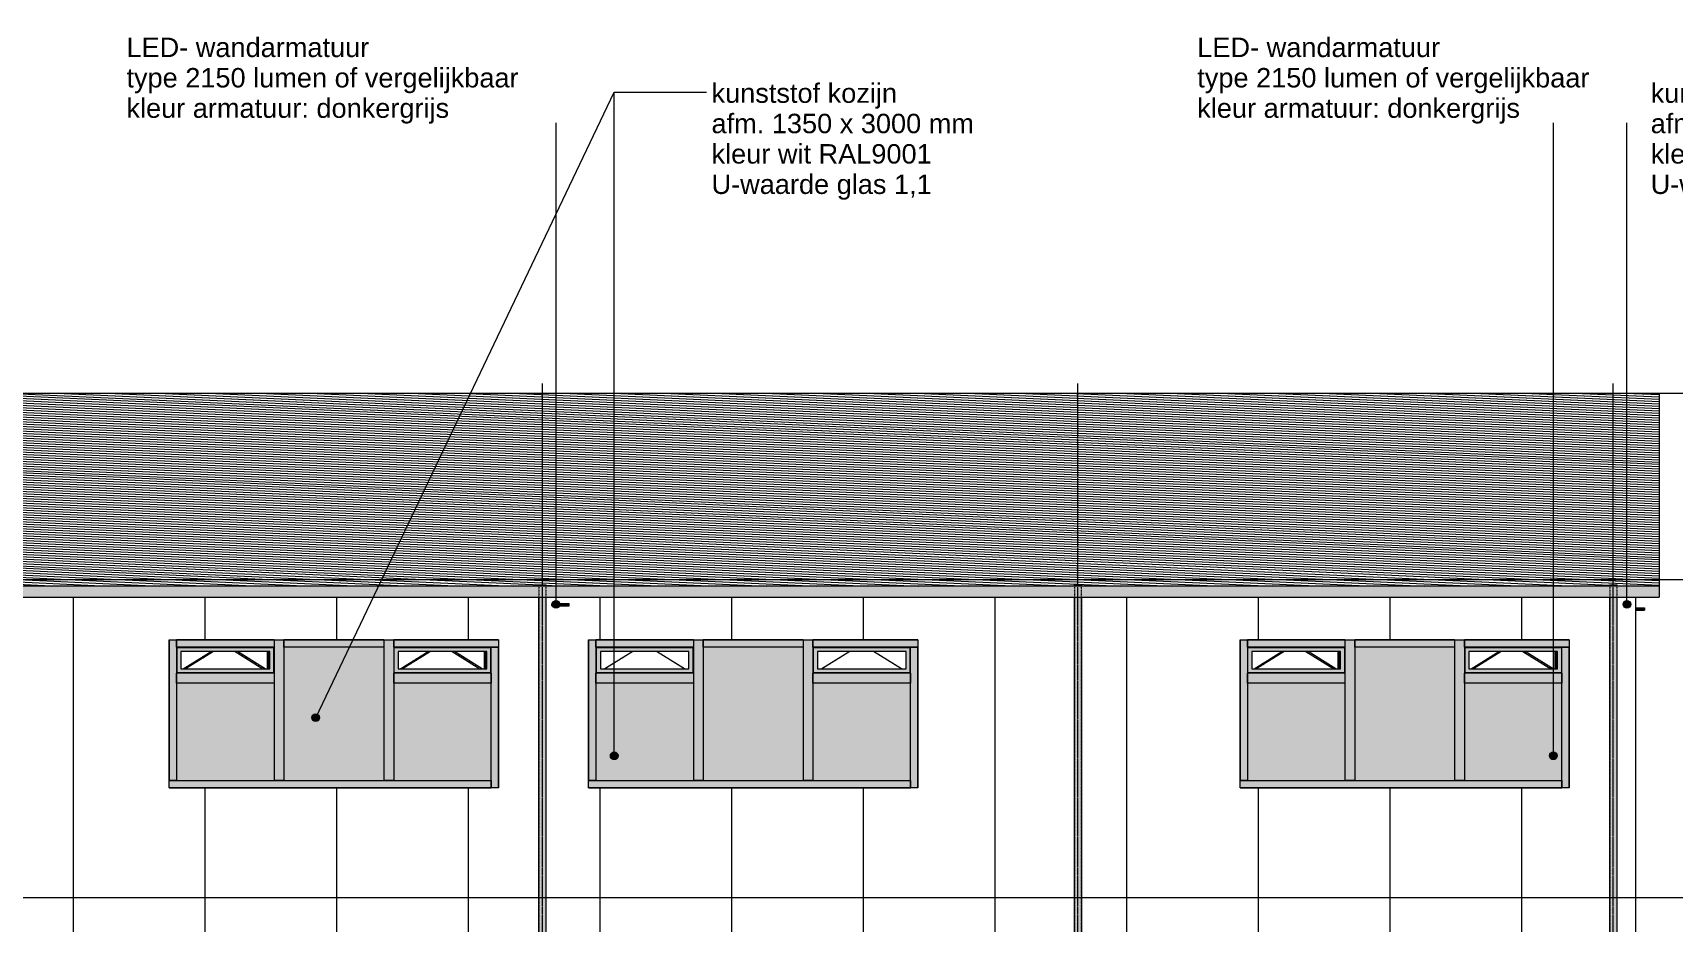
# Model space of a CAD drawing. Header units: millimetres. Extents: x 48682 to 485846, y -7071 to 11912.
# Drawn here: x 409058 to 424009, y 3775 to 11884 of the extents above; entities that cross this region are included whole.
import ezdxf

# ---------------------------------------------------------------- set-up
doc = ezdxf.new("R2010")
doc.units = ezdxf.units.MM
for name, pattern in [('Grid Line', [22.225, 12.7, -3.175, 3.175, -3.175]), ('Hidden', [4, 2, -2]), ('levels', [12, 10, -1, 0, -1])]:
    doc.linetypes.add(name, pattern=pattern)
for name, color, linetype, lineweight in [('A-DETL', 90, 'Continuous', 13), ('A-DOOR', 31, 'Continuous', 18), ('A-DOOR-GLAZ', 31, 'Continuous', 13), ('A-FLOR', 192, 'Continuous', 18), ('A-FLOR-LEVL', 51, 'Continuous', 9), ('A-FLOR-PATT', 8, 'Continuous', 18), ('A-GLAZ', 151, 'Continuous', 18), ('A-GLAZ-CWMG', 51, 'Continuous', 13), ('A-WALL-PATT', 111, 'Continuous', 13), ('E-LITE-EQPM', 33, 'Continuous', 13), ('G-ANNO-TEXT', 231, 'Continuous', 9), ('S-COLS', 52, 'Continuous', 18), ('S-COLS-HDLN', 52, 'Hidden', 9), ('S-GRID', 1, 'Continuous', 9)]:
    doc.layers.add(name, color=color, linetype=linetype, lineweight=lineweight)
doc.styles.add('Arial', font='arial.ttf', dxfattribs={"height": 177.035928})

# ---------------------------------------------------------------- blocks, each defined once
blk = doc.blocks.new('300_28_ISR_kolom_buis - ø70x3_6 2-8363247-rechtergebouw noordwestgevel_')
at = {"layer": 'S-COLS-HDLN', "linetype": 'Continuous', "lineweight": 18}
h = blk.add_hatch(color=256, dxfattribs=at)
h.paths.add_polyline_path([(-75998, 1000), (-75964, 1000), (-75964, 6740), (-75999, 6740), (-75999, 1000)], flags=0)
h.paths.add_polyline_path([(-75964, 6840), (-75964, 6850), (-75999, 6849), (-75998, 6847), (-75995, 6845), (-75982, 6841), (-75973, 6840)], flags=0)
h = blk.add_hatch(color=256, dxfattribs=at)
h.paths.add_polyline_path([(-75964, 1000), (-75929, 1000), (-75929, 6740), (-75964, 6740), (-75964, 1033)], flags=0)
h.paths.add_polyline_path([(-75964, 6840), (-75947, 6841), (-75934, 6845), (-75930, 6847), (-75929, 6850), (-75964, 6850)], flags=0)
at = {"layer": 'A-DETL', "lineweight": 18}
for p, q in [((-75999, 6850), (-75999, 6841)), ((-75999, 6850), (-75964, 6850)), ((-75999, 6740), (-75999, 1000)), ((-75964, 6850), (-75929, 6850)), ((-75929, 6841), (-75929, 6850)), ((-75929, 1000), (-75929, 6740))]:
    blk.add_line(p, q, dxfattribs=at)
at = {"layer": 'S-COLS', "linetype": 'Hidden', "lineweight": 9}
for p, q in [((-75996, 6850), (-75996, 1000)), ((-75933, 6850), (-75933, 1000))]:
    blk.add_line(p, q, dxfattribs=at)
blk = doc.blocks.new('32_DO_glas - 01-8509510-rechtergebouw noordwestgevel_')
at = {"layer": 'A-DOOR-GLAZ'}
blk.add_hatch(color=256, dxfattribs=at).paths.add_polyline_path([(-78373, 5067), (-77490, 5067), (-77490, 5955), (-78378, 5955), (-78378, 5067)], flags=0)
blk = doc.blocks.new('Rectangular Mullion - 32_rechts_67x100_vlak-8509465-rechtergebouw noordwestgevel_')
at = {"layer": 'A-GLAZ-CWMG'}
blk.add_hatch(color=256, dxfattribs=at).paths.add_polyline_path([(-63837, 6283), (-63770, 6283), (-63770, 6350), (-64659, 6350), (-64659, 6283), (-63912, 6283)], flags=0)
for p, q in [((-64659, 6283), (-64659, 6350)), ((-63770, 6350), (-64659, 6350)), ((-63770, 6283), (-64659, 6283)), ((-63770, 6350), (-63770, 6283))]:
    blk.add_line(p, q, dxfattribs=at)
blk = doc.blocks.new('Rectangular Mullion - 32_links_67x100_vlak-8481125-rechtergebouw noordwestgevel_')
at = {"layer": 'A-GLAZ-CWMG'}
blk.add_hatch(color=256, dxfattribs=at).paths.add_polyline_path([(-78423, 5000), (-77490, 5000), (-77490, 5067), (-78423, 5067)], flags=0)
for p, q in [((-78423, 5067), (-77490, 5067)), ((-78423, 5000), (-77490, 5000)), ((-77490, 5067), (-77490, 5000))]:
    blk.add_line(p, q, dxfattribs=at)
blk = doc.blocks.new('Rectangular Mullion - 32_rechts_67x100_vlak-8509514-rechtergebouw noordwestgevel_')
at = {"layer": 'A-GLAZ-CWMG'}
blk.add_hatch(color=256, dxfattribs=at).paths.add_polyline_path([(-80423, 5067), (-80356, 5067), (-80356, 6000), (-80423, 6000), (-80423, 5490)], flags=0)
for p, q in [((-80423, 6000), (-80423, 5067)), ((-80356, 6000), (-80356, 5067)), ((-80356, 5067), (-80423, 5067))]:
    blk.add_line(p, q, dxfattribs=at)
blk = doc.blocks.new('Rectangular Mullion - 32_links_67x100_vlak-8481179-rechtergebouw noordwestgevel_')
at = {"layer": 'A-GLAZ-CWMG'}
blk.add_hatch(color=256, dxfattribs=at).paths.add_polyline_path([(-77490, 6000), (-77423, 6000), (-77423, 6283), (-77490, 6283), (-77490, 6045)], flags=0)
for p, q in [((-77490, 6283), (-77423, 6283)), ((-77490, 6000), (-77490, 6283)), ((-77423, 6000), (-77423, 6283))]:
    blk.add_line(p, q, dxfattribs=at)
blk = doc.blocks.new('32_DO_glas - 01-8466179-rechtergebouw noordwestgevel_')
at = {"layer": 'A-DOOR-GLAZ'}
blk.add_hatch(color=256, dxfattribs=at).paths.add_polyline_path([(-79378, 5067), (-78468, 5067), (-78468, 6283), (-79378, 6283), (-79378, 5490)], flags=0)
blk = doc.blocks.new('Rectangular Mullion - 32_rechts_67x100_vlak-8481126-rechtergebouw noordwestgevel_')
at = {"layer": 'A-GLAZ-CWMG'}
blk.add_hatch(color=256, dxfattribs=at).paths.add_polyline_path([(-77469, 6283), (-77423, 6283), (-77423, 6350), (-78378, 6350), (-78378, 6283), (-77544, 6283)], flags=0)
for p, q in [((-78378, 6283), (-78378, 6350)), ((-77423, 6350), (-78378, 6350)), ((-77423, 6283), (-78378, 6283)), ((-77423, 6350), (-77423, 6283))]:
    blk.add_line(p, q, dxfattribs=at)
blk = doc.blocks.new('Rectangular Mullion - 32_links_67x100_vlak-8480892-rechtergebouw noordwestgevel_')
at = {"layer": 'A-GLAZ-CWMG'}
blk.add_hatch(color=256, dxfattribs=at).paths.add_polyline_path([(-79423, 5000), (-78423, 5000), (-78423, 5067), (-79423, 5067)], flags=0)
for p, q in [((-79423, 5067), (-78423, 5067)), ((-79423, 5000), (-78423, 5000))]:
    blk.add_line(p, q, dxfattribs=at)
blk = doc.blocks.new('Rectangular Mullion - 32_tussen_90x100-8249768-rechtergebouw noordwestgevel_')
at = {"layer": 'A-GLAZ-CWMG'}
blk.add_hatch(color=256, dxfattribs=at).paths.add_polyline_path([(-78378, 5067), (-78378, 6000), (-78468, 6000), (-78468, 5067)], flags=0)
for p, q in [((-78468, 6000), (-78468, 5067)), ((-78378, 6000), (-78378, 5067)), ((-78378, 5067), (-78468, 5067))]:
    blk.add_line(p, q, dxfattribs=at)
blk = doc.blocks.new('32_DO_glas - 01-8509523-rechtergebouw noordwestgevel_')
at = {"layer": 'A-DOOR-GLAZ'}
blk.add_hatch(color=256, dxfattribs=at).paths.add_polyline_path([(-63912, 5067), (-63770, 5067), (-63770, 5955), (-64659, 5955), (-64659, 5067)], flags=0)
blk = doc.blocks.new('Rectangular Mullion - 32_rechts_67x100_vlak-8481127-rechtergebouw noordwestgevel_')
at = {"layer": 'A-GLAZ-CWMG'}
blk.add_hatch(color=256, dxfattribs=at).paths.add_polyline_path([(-79378, 6283), (-78468, 6283), (-78468, 6350), (-79378, 6350)], flags=0)
for p, q in [((-79378, 6283), (-79378, 6350)), ((-78468, 6350), (-79378, 6350)), ((-78468, 6283), (-79378, 6283)), ((-78468, 6350), (-78468, 6283))]:
    blk.add_line(p, q, dxfattribs=at)
blk = doc.blocks.new('Rectangular Mullion - 32_links_67x100_vlak-8509466-rechtergebouw noordwestgevel_')
at = {"layer": 'A-GLAZ-CWMG'}
blk.add_hatch(color=256, dxfattribs=at).paths.add_polyline_path([(-63912, 5000), (-63725, 5000), (-63725, 5067), (-64726, 5067), (-64726, 5000), (-64659, 5000)], flags=0)
for p, q in [((-64726, 5000), (-64726, 5067)), ((-64726, 5067), (-63725, 5067)), ((-64726, 5000), (-63725, 5000))]:
    blk.add_line(p, q, dxfattribs=at)
blk = doc.blocks.new('31_WI_RT62_BI_raam - BI_val-8481284-rechtergebouw noordwestgevel_')
at = {"layer": 'A-GLAZ'}
h = blk.add_hatch(color=256, dxfattribs=at)
h.paths.add_polyline_path([(-78071, 6045), (-77490, 6045), (-77490, 6283), (-78378, 6283), (-78378, 6045), (-78222, 6045)], flags=0)
h.paths.add_polyline_path([(-78071, 6050), (-78373, 6050), (-78373, 6278), (-77495, 6278), (-77495, 6050), (-77770, 6050)], flags=0)
h = blk.add_hatch(color=256, dxfattribs=at)
h.paths.add_polyline_path([(-78071, 6050), (-77495, 6050), (-77495, 6278), (-78373, 6278), (-78373, 6050), (-78222, 6050)], flags=0)
h.paths.add_polyline_path([(-78338, 6085), (-78338, 6243), (-77530, 6243), (-77530, 6085), (-78222, 6085)], flags=0)
for p, q in [((-78373, 6050), (-78373, 6278)), ((-77495, 6278), (-78373, 6278)), ((-78338, 6243), (-78338, 6085)), ((-77530, 6243), (-78338, 6243)), ((-77530, 6085), (-77530, 6243)), ((-77495, 6278), (-77495, 6050)), ((-77495, 6050), (-78373, 6050)), ((-78338, 6085), (-77530, 6085))]:
    blk.add_line(p, q, dxfattribs=at)
at = {"layer": 'A-GLAZ', "lineweight": 13}
for p, q in [((-78043, 6243), (-78297, 6085)), ((-77571, 6085), (-77825, 6243))]:
    blk.add_line(p, q, dxfattribs=at)
at = {"layer": 'A-GLAZ', "linetype": 'Hidden', "lineweight": 13}
for p, q in [((-78043, 6243), (-78297, 6085)), ((-77571, 6085), (-77825, 6243))]:
    blk.add_line(p, q, dxfattribs=at)
blk = doc.blocks.new('31_WI_RT62_BI_raam - BI_val-8509481-rechtergebouw noordwestgevel_')
at = {"layer": 'A-GLAZ'}
h = blk.add_hatch(color=256, dxfattribs=at)
h.paths.add_polyline_path([(-64289, 6045), (-63770, 6045), (-63770, 6283), (-64659, 6283), (-64659, 6045), (-64364, 6045)], flags=0)
h.paths.add_polyline_path([(-64063, 6050), (-64654, 6050), (-64654, 6278), (-63775, 6278), (-63775, 6050), (-63988, 6050)], flags=0)
h = blk.add_hatch(color=256, dxfattribs=at)
h.paths.add_polyline_path([(-64364, 6050), (-63775, 6050), (-63775, 6278), (-64654, 6278), (-64654, 6050), (-64440, 6050)], flags=0)
h.paths.add_polyline_path([(-64364, 6085), (-64619, 6085), (-64619, 6243), (-63810, 6243), (-63810, 6085), (-64214, 6085)], flags=0)
for p, q in [((-64654, 6050), (-64654, 6278)), ((-63775, 6278), (-64654, 6278)), ((-64619, 6243), (-64619, 6085)), ((-63810, 6243), (-64619, 6243)), ((-63810, 6085), (-63810, 6243)), ((-63775, 6278), (-63775, 6050)), ((-63775, 6050), (-64654, 6050)), ((-64619, 6085), (-63810, 6085))]:
    blk.add_line(p, q, dxfattribs=at)
at = {"layer": 'A-GLAZ', "lineweight": 13}
for p, q in [((-64324, 6243), (-64578, 6085)), ((-63852, 6085), (-64105, 6243))]:
    blk.add_line(p, q, dxfattribs=at)
at = {"layer": 'A-GLAZ', "linetype": 'Hidden', "lineweight": 13}
for p, q in [((-64324, 6243), (-64578, 6085)), ((-63852, 6085), (-64105, 6243))]:
    blk.add_line(p, q, dxfattribs=at)
blk = doc.blocks.new('Rectangular Mullion - 32_rechts_67x100_vlak-8481204-rechtergebouw noordwestgevel_')
at = {"layer": 'A-GLAZ-CWMG'}
blk.add_hatch(color=256, dxfattribs=at).paths.add_polyline_path([(-80356, 6000), (-80356, 6350), (-80423, 6350), (-80423, 6000), (-80406, 6000)], flags=0)
for p, q in [((-80423, 6350), (-80356, 6350)), ((-80423, 6350), (-80423, 6000)), ((-80356, 6350), (-80356, 6000))]:
    blk.add_line(p, q, dxfattribs=at)
blk = doc.blocks.new('Rectangular Mullion - 32_links_67x100_vlak-8509530-rechtergebouw noordwestgevel_')
at = {"layer": 'A-GLAZ-CWMG'}
blk.add_hatch(color=256, dxfattribs=at).paths.add_polyline_path([(-77490, 5000), (-77423, 5000), (-77423, 6000), (-77490, 6000), (-77490, 5077)], flags=0)
for p, q in [((-77490, 5000), (-77490, 6000)), ((-77423, 5000), (-77423, 6000)), ((-77423, 5000), (-77490, 5000))]:
    blk.add_line(p, q, dxfattribs=at)
blk = doc.blocks.new('Rectangular Mullion - 32_tussen_90x100-8481085-rechtergebouw noordwestgevel_')
at = {"layer": 'A-GLAZ-CWMG'}
blk.add_hatch(color=256, dxfattribs=at).paths.add_polyline_path([(-77544, 5955), (-77490, 5955), (-77490, 6045), (-78378, 6045), (-78378, 5955), (-77620, 5955)], flags=0)
for p, q in [((-78378, 5955), (-78378, 6045)), ((-77490, 6045), (-78378, 6045)), ((-77490, 6045), (-77490, 5955)), ((-77490, 5955), (-78378, 5955))]:
    blk.add_line(p, q, dxfattribs=at)
blk = doc.blocks.new('Rectangular Mullion - 32_tussen_90x100-8509467-rechtergebouw noordwestgevel_')
at = {"layer": 'A-GLAZ-CWMG'}
blk.add_hatch(color=256, dxfattribs=at).paths.add_polyline_path([(-63837, 5955), (-63770, 5955), (-63770, 6045), (-64659, 6045), (-64659, 5955), (-63912, 5955)], flags=0)
for p, q in [((-64659, 5955), (-64659, 6045)), ((-63770, 6045), (-64659, 6045)), ((-63770, 6045), (-63770, 5955)), ((-63770, 5955), (-64659, 5955))]:
    blk.add_line(p, q, dxfattribs=at)
blk = doc.blocks.new('Rectangular Mullion - 32_tussen_90x100-8481164-rechtergebouw noordwestgevel_')
at = {"layer": 'A-GLAZ-CWMG'}
blk.add_hatch(color=256, dxfattribs=at).paths.add_polyline_path([(-78468, 6000), (-78378, 6000), (-78378, 6350), (-78468, 6350), (-78468, 6045)], flags=0)
for p, q in [((-78468, 6350), (-78378, 6350)), ((-78468, 6350), (-78468, 6000)), ((-78378, 6350), (-78378, 6000))]:
    blk.add_line(p, q, dxfattribs=at)
blk = doc.blocks.new('Rectangular Mullion - 32_rechts_67x100_vlak-8481124-rechtergebouw noordwestgevel_')
at = {"layer": 'A-GLAZ-CWMG'}
blk.add_hatch(color=256, dxfattribs=at).paths.add_polyline_path([(-79502, 6283), (-79468, 6283), (-79468, 6350), (-80356, 6350), (-80356, 6283), (-79578, 6283)], flags=0)
for p, q in [((-80356, 6283), (-80356, 6350)), ((-79468, 6350), (-80356, 6350)), ((-79468, 6283), (-80356, 6283)), ((-79468, 6350), (-79468, 6283))]:
    blk.add_line(p, q, dxfattribs=at)
blk = doc.blocks.new('Rectangular Mullion - 32_links_67x100_vlak-8480894-rechtergebouw noordwestgevel_')
at = {"layer": 'A-GLAZ-CWMG'}
blk.add_hatch(color=256, dxfattribs=at).paths.add_polyline_path([(-79578, 5000), (-79423, 5000), (-79423, 5067), (-80423, 5067), (-80423, 5000), (-80356, 5000)], flags=0)
for p, q in [((-80423, 5000), (-80423, 5067)), ((-80423, 5067), (-79423, 5067)), ((-80423, 5000), (-79423, 5000))]:
    blk.add_line(p, q, dxfattribs=at)
blk = doc.blocks.new('200_VAE_63_spotlamp - rond-8711746-rechtergebouw noordwestgevel_')
at = {"layer": 'E-LITE-EQPM'}
blk.add_hatch(color=256, dxfattribs=at).paths.add_polyline_path([(-51280, 6620), (-51280, 6640), (-51360, 6640), (-51360, 6620)], flags=0)
for p, q in [((-51360, 6640), (-51280, 6640)), ((-51360, 6620), (-51280, 6620)), ((-51280, 6640), (-51280, 6620))]:
    blk.add_line(p, q, dxfattribs=at)
blk = doc.blocks.new('200_VAE_63_spotlamp - rond-8711555-rechtergebouw noordwestgevel_')
at = {"layer": 'E-LITE-EQPM'}
blk.add_hatch(color=256, dxfattribs=at).paths.add_polyline_path([(-61080, 6660), (-61080, 6680), (-61240, 6680), (-61240, 6660), (-61201, 6660)], flags=0)
for p, q in [((-61240, 6680), (-61080, 6680)), ((-61240, 6660), (-61240, 6680)), ((-61240, 6660), (-61080, 6660)), ((-61080, 6660), (-61080, 6680))]:
    blk.add_line(p, q, dxfattribs=at)
blk = doc.blocks.new('31_WI_RT62_BI_raam - BI_val-V36-rechtergebouw noordwestgevel_')
at = {"layer": 'A-GLAZ'}
for points in [[(-102867, 6085), (-102867, 6243), (-102869, 6243), (-102869, 6085)], [(-102867, 6085), (-102849, 6085), (-102850, 6243), (-102867, 6243), (-102867, 6085)]]:
    blk.add_hatch(color=256, dxfattribs=at).paths.add_polyline_path(points, flags=0)
at = {"layer": 'A-GLAZ', "lineweight": 13}
for p, q in [((-103636, 6085), (-103383, 6243)), ((-103164, 6243), (-102911, 6085))]:
    blk.add_line(p, q, dxfattribs=at)
at = {"layer": 'A-GLAZ', "linetype": 'Hidden', "lineweight": 13}
for p, q in [((-103636, 6085), (-103383, 6243)), ((-103164, 6243), (-102911, 6085))]:
    blk.add_line(p, q, dxfattribs=at)
at = {"layer": 'A-GLAZ'}
for p, q in [((-102869, 6085), (-102869, 6243)), ((-102867, 6085), (-102867, 6243))]:
    blk.add_line(p, q, dxfattribs=at)

msp = doc.modelspace()

# ---------------------------------------------------------------- hatches: boundary and pattern name
at = {"layer": 'A-FLOR'}
msp.add_hatch(color=256, dxfattribs=at).paths.add_polyline_path([(423768.3, 6740), (423882.5, 6740), (423882.5, 6840), (359475.5, 6840), (359475.5, 6740), (403941.9, 6740), (403941.9, 6800), (403944.9, 6800), (403944.9, 6740), (408819.3, 6740), (408819.3, 6800), (408827.1, 6800), (408827.1, 6740), (423667.5, 6740)], flags=0)
at = {"layer": 'A-FLOR-PATT', "lineweight": 9}
h = msp.add_hatch(dxfattribs=at)
h.set_pattern_fill('FP_17', color=256, style=0, pattern_type=2)
h.set_pattern_definition([(177.368, (-49848.81, 12343.432), (-13.8778386, -20.5614077), [])])
h.paths.add_polyline_path([(389304.1, 6840), (389286.6, 6841.3), (389273.8, 6844.7), (389270.3, 6847), (389269.1, 6850), (389339.1, 6849.5), (389337.9, 6847), (389334.4, 6844.7), (389321.6, 6841.3), (389313.2, 6840.3)], flags=0)
h.paths.add_polyline_path([(394183.9, 6840), (394166.4, 6841.3), (394153.6, 6844.7), (394150.1, 6847), (394148.9, 6850), (394218.9, 6849.5), (394217.7, 6847), (394214.2, 6844.7), (394201.4, 6841.3), (394192.9, 6840.3)], flags=0)
h.paths.add_polyline_path([(399063.7, 6840), (399046.2, 6841.3), (399033.3, 6844.7), (399029.8, 6847), (399028.7, 6850), (399098.7, 6849.5), (399097.5, 6847), (399094, 6844.7), (399081.2, 6841.3), (399065.4, 6840.1)], flags=0)
h.paths.add_polyline_path([(413703, 6840), (413685.5, 6841.3), (413672.7, 6844.7), (413669.2, 6847), (413668, 6850), (413738, 6849.5), (413736.8, 6847), (413733.3, 6844.7), (413720.5, 6841.3), (413712, 6840.3)], flags=0)
h.paths.add_polyline_path([(418582.7, 6840), (418565.2, 6841.3), (418552.4, 6844.7), (418548.9, 6847), (418547.7, 6850), (418617.7, 6849.5), (418616.5, 6847), (418613, 6844.7), (418600.2, 6841.3), (418591.8, 6840.3)], flags=0)
h.paths.add_polyline_path([(423462.5, 6840), (423445, 6841.3), (423432.2, 6844.7), (423428.7, 6847), (423427.5, 6850), (423497.5, 6849.5), (423496.3, 6847), (423492.8, 6844.7), (423480, 6841.3), (423467.1, 6840.2)], flags=0)
h.paths.add_polyline_path([(360025.5, 6840), (360008, 6841.3), (359995.2, 6844.7), (359991.7, 6847), (359990.5, 6850), (360060.5, 6849.5), (360059.3, 6847), (360052.7, 6843.6), (360043, 6841.3), (360034.6, 6840.3)], flags=0)
h.paths.add_polyline_path([(364905.3, 6840), (364887.8, 6841.3), (364875, 6844.7), (364871.5, 6847), (364870.3, 6850), (364940.3, 6849.5), (364939.1, 6847), (364935.6, 6844.7), (364922.8, 6841.3), (364914.3, 6840.3)], flags=0)
h.paths.add_polyline_path([(369785, 6840), (369767.5, 6841.3), (369754.7, 6844.7), (369751.2, 6847), (369750, 6850), (369820, 6849.5), (369818.8, 6847), (369815.4, 6844.7), (369802.5, 6841.3), (369794.1, 6840.3)], flags=0)
h.paths.add_polyline_path([(374664.8, 6840), (374647.3, 6841.3), (374634.5, 6844.7), (374631, 6847), (374629.8, 6850), (374699.8, 6849.5), (374698.6, 6847), (374695.1, 6844.7), (374682.3, 6841.3), (374673.9, 6840.3)], flags=0)
h.paths.add_polyline_path([(379544.6, 6840), (379527.1, 6841.3), (379514.3, 6844.7), (379510.8, 6847), (379509.6, 6850), (379579.6, 6849.5), (379578.4, 6847), (379574.9, 6844.7), (379562.1, 6841.3), (379553.6, 6840.3)], flags=0)
h.paths.add_polyline_path([(384424.3, 6840), (384406.8, 6841.3), (384394, 6844.7), (384390.5, 6847), (384389.3, 6850), (384459.3, 6849.5), (384458.2, 6847), (384454.4, 6844.7), (384441.8, 6841.3), (384433.4, 6840.3)], flags=0)
h.paths.add_polyline_path([(389268.1, 6840), (423882.5, 6840), (423882.5, 8600), (359475.5, 8600), (359475.5, 6840), (389123.9, 6840)], flags=0)
at = {"layer": 'A-WALL-PATT', "lineweight": 9}
h = msp.add_hatch(dxfattribs=at)
h.set_pattern_fill('FP_16', color=256, style=0, pattern_type=2)
h.set_pattern_definition([(90, (-51370.5, 0), (-1200, 7e-14), [])])
h.paths.add_polyline_path([(400298, 0), (400522.5, 0), (400522.5, 3600), (403522.5, 3600), (403522.5, 800), (403908.4, 800), (403908.4, 6740), (399098.7, 6740), (399098.7, 800), (399314.3, 800), (399314.3, 3030), (400298, 3030), (400298, 142.1)], flags=0)
h.paths.add_polyline_path([(420002.6, 0), (420041.3, 0), (420041.3, 3600), (423041.3, 3600), (423041.3, 800), (423427.5, 800), (423427.5, 6740), (418617.7, 6740), (418617.7, 800), (418821.3, 800), (418821.3, 3030), (419805, 3030), (419805, 0), (419852, 0)], flags=0)
h.paths.add_polyline_path([(368326.5, 0), (368568, 0), (368568, 3030), (369552, 3030), (369552, 800), (369750, 800), (369750, 6740), (364940.3, 6740), (364940.3, 800), (365326.5, 800), (365326.5, 3600), (368326.5, 3600), (368326.5, 30)], flags=0)
h.paths.add_polyline_path([(390762.7, 0), (390762.7, 3600), (393762.7, 3600), (393762.7, 800), (394148.9, 800), (394148.9, 6740), (389339.1, 6740), (389339.1, 800), (389548.5, 800), (389548.5, 3030), (390532.2, 3030), (390532.2, 0), (390747.7, 0)], flags=0)
h.paths.add_polyline_path([(417370.7, 0), (417370.7, 3030), (418354.7, 3030), (418354.7, 800), (418547.7, 800), (418547.7, 6740), (413738, 6740), (413738, 800), (414124.2, 800), (414124.2, 3600), (417124.2, 3600), (417124.2, 0), (417140.7, 0)], flags=0)
h.paths.add_polyline_path([(410281.7, 0), (410281.7, 3600), (413281.7, 3600), (413281.7, 800), (413668, 800), (413668, 6740), (408858.2, 6740), (408858.2, 800), (409073.8, 800), (409073.8, 3030), (410057.5, 3030), (410057.5, 0), (410266.7, 0)], flags=0)
h.paths.add_polyline_path([(397606.7, 0), (397846.7, 0), (397846.7, 3030), (398830.7, 3030), (398830.7, 800), (399028.7, 800), (399028.7, 6740), (394218.9, 6740), (394218.9, 800), (394605.1, 800), (394605.1, 3600), (397605.1, 3600), (397605.1, 800), (397606.7, 800), (397606.7, 30)], flags=0)
h.paths.add_polyline_path([(388087.1, 0), (388087.1, 3030), (389071.1, 3030), (389071.1, 800), (389269.1, 800), (389269.1, 6740), (384459.3, 6740), (384459.3, 800), (384845.6, 800), (384845.6, 3600), (387845.6, 3600), (387845.6, 0), (387918.9, 0)], flags=0)
h.paths.add_polyline_path([(371242, 0), (371242, 3600), (374242, 3600), (374242, 800), (374629.8, 800), (374629.8, 6740), (369820, 6740), (369820, 800), (370035.7, 800), (370035.7, 3030), (371019.3, 3030), (371019.3, 0), (371227, 0)], flags=0)
h.paths.add_polyline_path([(363461.7, 0), (363688.3, 0), (363688.3, 3030), (364672.3, 3030), (364672.3, 800), (364870.3, 800), (364870.3, 6740), (360060.5, 6740), (360060.5, 800), (360446.7, 800), (360446.7, 3600), (363446.7, 3600), (363446.7, 0)], flags=0)
h.paths.add_polyline_path([(381003.1, 0), (381003.1, 3600), (384003.1, 3600), (384003.1, 800), (384389.3, 800), (384389.3, 6740), (379579.6, 6740), (379579.6, 800), (379795.2, 800), (379795.2, 3030), (380778.9, 3030), (380778.9, 0), (380990, 0)], flags=0)
h.paths.add_polyline_path([(407379.6, 0), (407606.2, 0), (407606.2, 3030), (408590.2, 3030), (408590.2, 800), (408788.2, 800), (408788.2, 6740), (403978.4, 6740), (403978.4, 800), (404364.6, 800), (404364.6, 3600), (407364.6, 3600), (407364.6, 0)], flags=0)
h.paths.add_polyline_path([(378327.6, 0), (378327.6, 3030), (379311.6, 3030), (379311.6, 800), (379509.6, 800), (379509.6, 6740), (374699.8, 6740), (374699.8, 800), (375087.6, 800), (375087.6, 3600), (378087.6, 3600), (378087.6, 0), (378278.7, 0)], flags=0)
h.paths.add_polyline_path([(359990.5, 800), (359990.5, 6740), (359850.5, 6740), (359850.5, 800), (359977.4, 800)], flags=0)
h.paths.add_polyline_path([(423497.5, 800), (423667.5, 800), (423667.5, 6740), (423497.5, 6740), (423497.5, 884.8)], flags=0)
h.paths.add_polyline_path([(397605.1, 5000), (394605.1, 5000), (394605.1, 6350), (397605.1, 6350), (397605.1, 5489.7)], flags=0)
h.paths.add_polyline_path([(387015.1, 5000), (384845.6, 5000), (384845.6, 6350), (387845.6, 6350), (387845.6, 5000)], flags=0)
h.paths.add_polyline_path([(368326.5, 5000), (365326.5, 5000), (365326.5, 6350), (368326.5, 6350), (368326.5, 5489.7)], flags=0)
h.paths.add_polyline_path([(391835.2, 5000), (390783.1, 5000), (390783.1, 6350), (393783.4, 6350), (393783.4, 5000), (393040.2, 5000)], flags=0)
h.paths.add_polyline_path([(405090.5, 5000), (404364.6, 5000), (404364.6, 6350), (407364.6, 6350), (407364.6, 5000), (406295.5, 5000)], flags=0)
h.paths.add_polyline_path([(400542.7, 5000), (400542.7, 6350), (403543, 6350), (403543, 5000), (401475.4, 5000)], flags=0)
h.paths.add_polyline_path([(415935.7, 5000), (414124.2, 5000), (414124.2, 6350), (417124.2, 6350), (417124.2, 5000)], flags=0)
h.paths.add_polyline_path([(420755.8, 5000), (420061.7, 5000), (420061.7, 6350), (423062, 6350), (423062, 5000), (421960.8, 5000)], flags=0)
h.paths.add_polyline_path([(413302.5, 5000), (410302.2, 5000), (410302.2, 6350), (413302.5, 6350), (413302.5, 5489.7)], flags=0)
h.paths.add_polyline_path([(376169.9, 5000), (375086, 5000), (375086, 6350), (378086, 6350), (378086, 5000), (377374.9, 5000)], flags=0)
h.paths.add_polyline_path([(384023.9, 5000), (381023.6, 5000), (381023.6, 6350), (384023.9, 6350), (384023.9, 5489.7)], flags=0)
h.paths.add_polyline_path([(361709.6, 5000), (360446.7, 5000), (360446.7, 6350), (363446.7, 6350), (363446.7, 5000), (362914.6, 5000)], flags=0)
h.paths.add_polyline_path([(371349.8, 5000), (371264, 5000), (371264, 6350), (374264.3, 6350), (374264.3, 5000), (372554.8, 5000)], flags=0)
h.paths.add_polyline_path([(413947.5, 6660.4), (413787.5, 6660.4), (413787.5, 6680.4), (413947.5, 6680.4), (413947.5, 6678.1)], flags=0)
h.paths.add_polyline_path([(404188, 6660.4), (404028, 6660.4), (404028, 6680.4), (404188, 6680.4), (404188, 6678.1)], flags=0)
h.paths.add_polyline_path([(394283.4, 6660.4), (394268.4, 6660.4), (394268.4, 6680.4), (394428.4, 6680.4), (394428.4, 6660.4), (394413.4, 6660.4)], flags=0)
h.paths.add_polyline_path([(384523.9, 6660.4), (384508.9, 6660.4), (384508.9, 6680.4), (384668.9, 6680.4), (384668.9, 6660.4), (384605.1, 6660.4)], flags=0)
h.paths.add_polyline_path([(374909.3, 6660.4), (374749.3, 6660.4), (374749.3, 6680.4), (374909.3, 6680.4), (374909.3, 6678.1)], flags=0)
h.paths.add_polyline_path([(365023.4, 6660.4), (364989.8, 6660.4), (364989.8, 6680.4), (365149.8, 6680.1), (365149.8, 6660.4), (365134.8, 6660.4)], flags=0)
at = {"layer": 'G-ANNO-TEXT'}
h = msp.add_hatch(color=250, dxfattribs=at)
edge = h.paths.add_edge_path(flags=0)
edge.add_arc((413827.3, 6673.7), 35, 0, 360)
h = msp.add_hatch(color=250, dxfattribs=at)
edge = h.paths.add_edge_path(flags=0)
edge.add_arc((423586.9, 6673.7), 35, 0, 360)
h = msp.add_hatch(color=250, dxfattribs=at)
edge = h.paths.add_edge_path(flags=0)
edge.add_arc((411636.6, 5638.9), 35, 0, 360)
h = msp.add_hatch(color=250, dxfattribs=at)
edge = h.paths.add_edge_path(flags=0)
edge.add_arc((414357.1, 5292.1), 35, 0, 360)
h = msp.add_hatch(color=250, dxfattribs=at)
edge = h.paths.add_edge_path(flags=0)
edge.add_arc((422916.6, 5292.1), 35, 0, 360)

# ---------------------------------------------------------------- linework, layer by layer
at = {"layer": 'A-DETL', "lineweight": 18}
for p, q in [((359475.5, 8600), (423882.5, 8600)), ((423882.5, 8600), (423882.5, 6740)), ((408827.1, 6740), (423882.5, 6740)), ((423667.5, 800), (423667.5, 6740)), ((410302.2, 5000), (410302.2, 6350)), ((410302.2, 6350), (413302.5, 6350)), ((413302.5, 6350), (413302.5, 5000)), ((414124.2, 5000), (414124.2, 6350)), ((414124.2, 6350), (417124.2, 6350)), ((417124.2, 6350), (417124.2, 5000)), ((420061.7, 5000), (420061.7, 6350)), ((420061.7, 6350), (423062, 6350)), ((423062, 6350), (423062, 5000)), ((413302.5, 5000), (410302.2, 5000)), ((417124.2, 5000), (414124.2, 5000)), ((423062, 5000), (420061.7, 5000))]:
    msp.add_line(p, q, dxfattribs=at)
at = {"layer": 'A-FLOR'}
msp.add_line((423882.5, 6840), (359475.5, 6840), dxfattribs=at)
at = {"layer": 'A-FLOR-LEVL', "linetype": 'levels'}
for p, q in [((359006.7, 8600), (438284.7, 8600)), ((359006.7, 6900), (438284.7, 6900)), ((359006.7, 4000), (438284.7, 4000))]:
    msp.add_line(p, q, dxfattribs=at)
at = {"layer": 'G-ANNO-TEXT', "color": 250}
for p, q in [((411636.6, 5638.9), (414357.1, 11344.2)), ((414357.1, 11344.2), (415244.3, 11344.2)), ((414357.1, 11344.2), (415244.3, 11344.2)), ((414357.1, 5292.1), (414357.1, 11344.2)), ((422916.6, 11344.2), (423803.8, 11344.2)), ((422916.6, 5292.1), (422916.6, 11344.2)), ((413455.9, 11211.7), (412827.7, 11211.7)), ((413827.3, 11211.7), (413455.9, 11211.7)), ((413827.3, 6673.7), (413827.3, 11211.7)), ((423215.5, 11211.7), (422587.3, 11211.7)), ((423586.9, 11211.7), (423215.5, 11211.7)), ((423586.9, 6673.7), (423586.9, 11211.7))]:
    msp.add_line(p, q, dxfattribs=at)
for centre in [(413827.3, 6673.7), (423586.9, 6673.7), (411636.6, 5638.9), (414357.1, 5292.1), (422916.6, 5292.1)]:
    msp.add_circle(centre, 35, dxfattribs=at)
at = {"layer": 'S-GRID', "lineweight": 18}
for p, q in [((413703, 8285.9), (413703, 8685.9)), ((418582.7, 8285.9), (418582.7, 8685.9)), ((423462.5, 8285.9), (423462.5, 8685.9))]:
    msp.add_line(p, q, dxfattribs=at)
at = {"layer": 'S-GRID', "linetype": 'Grid Line', "lineweight": 18}
for p, q in [((413703, -2611.2), (413703, 8285.9)), ((418582.7, -2611.2), (418582.7, 8285.9)), ((423462.5, -2611.2), (423462.5, 8285.9))]:
    msp.add_line(p, q, dxfattribs=at)

# ---------------------------------------------------------------- block references
at = {"layer": 'A-DOOR'}
for name, p in [('32_DO_glas - 01-8466179-rechtergebouw noordwestgevel_', (490725.4, 0)), ('32_DO_glas - 01-8466179-rechtergebouw noordwestgevel_', (494547, 0)), ('32_DO_glas - 01-8466179-rechtergebouw noordwestgevel_', (500484.9, 0)), ('32_DO_glas - 01-8509523-rechtergebouw noordwestgevel_', (475028, 0)), ('32_DO_glas - 01-8509510-rechtergebouw noordwestgevel_', (490725.4, 0)), ('32_DO_glas - 01-8509510-rechtergebouw noordwestgevel_', (492569, 0)), ('32_DO_glas - 01-8509510-rechtergebouw noordwestgevel_', (494547, 0)), ('32_DO_glas - 01-8509523-rechtergebouw noordwestgevel_', (484787.5, 0)), ('32_DO_glas - 01-8509510-rechtergebouw noordwestgevel_', (500484.9, 0))]:
    msp.add_blockref(name, p, dxfattribs=at)
at = {"layer": 'A-GLAZ'}
for name, p in [('31_WI_RT62_BI_raam - BI_val-8509481-rechtergebouw noordwestgevel_', (475028, 0)), ('31_WI_RT62_BI_raam - BI_val-8481284-rechtergebouw noordwestgevel_', (490725.4, 0)), ('31_WI_RT62_BI_raam - BI_val-8481284-rechtergebouw noordwestgevel_', (492569, 0)), ('31_WI_RT62_BI_raam - BI_val-8481284-rechtergebouw noordwestgevel_', (494547, 0)), ('31_WI_RT62_BI_raam - BI_val-8509481-rechtergebouw noordwestgevel_', (484787.5, 0)), ('31_WI_RT62_BI_raam - BI_val-8481284-rechtergebouw noordwestgevel_', (500484.9, 0)), ('31_WI_RT62_BI_raam - BI_val-V36-rechtergebouw noordwestgevel_', (514066.1, 0)), ('31_WI_RT62_BI_raam - BI_val-V36-rechtergebouw noordwestgevel_', (516044.1, 0)), ('31_WI_RT62_BI_raam - BI_val-V36-rechtergebouw noordwestgevel_', (523825.6, 0)), ('31_WI_RT62_BI_raam - BI_val-V36-rechtergebouw noordwestgevel_', (525803.6, 0))]:
    msp.add_blockref(name, p, dxfattribs=at)
at = {"layer": 'A-GLAZ-CWMG'}
for name, p in [('Rectangular Mullion - 32_rechts_67x100_vlak-8481204-rechtergebouw noordwestgevel_', (490725.1, 0)), ('Rectangular Mullion - 32_rechts_67x100_vlak-8509465-rechtergebouw noordwestgevel_', (475028, 0)), ('Rectangular Mullion - 32_tussen_90x100-8481164-rechtergebouw noordwestgevel_', (489725.4, 0)), ('Rectangular Mullion - 32_rechts_67x100_vlak-8481127-rechtergebouw noordwestgevel_', (490725.4, 0)), ('Rectangular Mullion - 32_tussen_90x100-8481164-rechtergebouw noordwestgevel_', (490725.4, 0)), ('Rectangular Mullion - 32_rechts_67x100_vlak-8481126-rechtergebouw noordwestgevel_', (490725.4, 0)), ('Rectangular Mullion - 32_links_67x100_vlak-8481179-rechtergebouw noordwestgevel_', (490725.4, 0)), ('Rectangular Mullion - 32_rechts_67x100_vlak-8481204-rechtergebouw noordwestgevel_', (494547, 0)), ('Rectangular Mullion - 32_rechts_67x100_vlak-8481124-rechtergebouw noordwestgevel_', (494547, 0)), ('Rectangular Mullion - 32_tussen_90x100-8481164-rechtergebouw noordwestgevel_', (493547, 0)), ('Rectangular Mullion - 32_rechts_67x100_vlak-8481127-rechtergebouw noordwestgevel_', (494547, 0)), ('Rectangular Mullion - 32_tussen_90x100-8481164-rechtergebouw noordwestgevel_', (494547, 0)), ('Rectangular Mullion - 32_rechts_67x100_vlak-8481126-rechtergebouw noordwestgevel_', (494547, 0)), ('Rectangular Mullion - 32_links_67x100_vlak-8481179-rechtergebouw noordwestgevel_', (494547, 0)), ('Rectangular Mullion - 32_rechts_67x100_vlak-8481204-rechtergebouw noordwestgevel_', (500484.6, 0)), ('Rectangular Mullion - 32_rechts_67x100_vlak-8509465-rechtergebouw noordwestgevel_', (484787.5, 0)), ('Rectangular Mullion - 32_tussen_90x100-8481164-rechtergebouw noordwestgevel_', (499484.9, 0)), ('Rectangular Mullion - 32_rechts_67x100_vlak-8481127-rechtergebouw noordwestgevel_', (500484.9, 0)), ('Rectangular Mullion - 32_tussen_90x100-8481164-rechtergebouw noordwestgevel_', (500484.9, 0)), ('Rectangular Mullion - 32_rechts_67x100_vlak-8481126-rechtergebouw noordwestgevel_', (500484.9, 0)), ('Rectangular Mullion - 32_links_67x100_vlak-8481179-rechtergebouw noordwestgevel_', (500484.9, 0)), ('Rectangular Mullion - 32_rechts_67x100_vlak-8509514-rechtergebouw noordwestgevel_', (490725.1, 0)), ('Rectangular Mullion - 32_tussen_90x100-8509467-rechtergebouw noordwestgevel_', (475028, 0)), ('Rectangular Mullion - 32_tussen_90x100-8249768-rechtergebouw noordwestgevel_', (489725.4, 0)), ('Rectangular Mullion - 32_tussen_90x100-8249768-rechtergebouw noordwestgevel_', (490725.4, 0)), ('Rectangular Mullion - 32_tussen_90x100-8481085-rechtergebouw noordwestgevel_', (490725.4, 0)), ('Rectangular Mullion - 32_links_67x100_vlak-8509530-rechtergebouw noordwestgevel_', (490725.4, 0)), ('Rectangular Mullion - 32_rechts_67x100_vlak-8509514-rechtergebouw noordwestgevel_', (494547, 0)), ('Rectangular Mullion - 32_tussen_90x100-8481085-rechtergebouw noordwestgevel_', (492569, 0)), ('Rectangular Mullion - 32_tussen_90x100-8249768-rechtergebouw noordwestgevel_', (493547, 0)), ('Rectangular Mullion - 32_tussen_90x100-8249768-rechtergebouw noordwestgevel_', (494547, 0)), ('Rectangular Mullion - 32_tussen_90x100-8481085-rechtergebouw noordwestgevel_', (494547, 0)), ('Rectangular Mullion - 32_links_67x100_vlak-8509530-rechtergebouw noordwestgevel_', (494547, 0)), ('Rectangular Mullion - 32_rechts_67x100_vlak-8509514-rechtergebouw noordwestgevel_', (500484.6, 0)), ('Rectangular Mullion - 32_tussen_90x100-8509467-rechtergebouw noordwestgevel_', (484787.5, 0)), ('Rectangular Mullion - 32_tussen_90x100-8249768-rechtergebouw noordwestgevel_', (499484.9, 0)), ('Rectangular Mullion - 32_tussen_90x100-8249768-rechtergebouw noordwestgevel_', (500484.9, 0)), ('Rectangular Mullion - 32_tussen_90x100-8481085-rechtergebouw noordwestgevel_', (500484.9, 0)), ('Rectangular Mullion - 32_links_67x100_vlak-8509530-rechtergebouw noordwestgevel_', (500484.9, 0)), ('Rectangular Mullion - 32_links_67x100_vlak-8509466-rechtergebouw noordwestgevel_', (475028, 0)), ('Rectangular Mullion - 32_links_67x100_vlak-8480892-rechtergebouw noordwestgevel_', (490725.4, 0)), ('Rectangular Mullion - 32_links_67x100_vlak-8481125-rechtergebouw noordwestgevel_', (490725.4, 0)), ('Rectangular Mullion - 32_links_67x100_vlak-8480894-rechtergebouw noordwestgevel_', (494547, 0)), ('Rectangular Mullion - 32_links_67x100_vlak-8480892-rechtergebouw noordwestgevel_', (494547, 0)), ('Rectangular Mullion - 32_links_67x100_vlak-8481125-rechtergebouw noordwestgevel_', (494547, 0)), ('Rectangular Mullion - 32_links_67x100_vlak-8509466-rechtergebouw noordwestgevel_', (484787.5, 0)), ('Rectangular Mullion - 32_links_67x100_vlak-8480892-rechtergebouw noordwestgevel_', (500484.9, 0)), ('Rectangular Mullion - 32_links_67x100_vlak-8481125-rechtergebouw noordwestgevel_', (500484.9, 0))]:
    msp.add_blockref(name, p, dxfattribs=at)
at = {"layer": 'E-LITE-EQPM'}
for name in ['200_VAE_63_spotlamp - rond-8711555-rechtergebouw noordwestgevel_', '200_VAE_63_spotlamp - rond-8711746-rechtergebouw noordwestgevel_']:
    msp.add_blockref(name, (475028, 0), dxfattribs=at)
at = {"layer": 'S-COLS'}
for p in [(489667.3, 0), (494547, 0), (499426.8, 0)]:
    msp.add_blockref('300_28_ISR_kolom_buis - ø70x3_6 2-8363247-rechtergebouw noordwestgevel_', p, dxfattribs=at)

# ---------------------------------------------------------------- next in the draw order: texts
at = {"layer": 'G-ANNO-TEXT', "color": 7, "char_height": 177.036, "attachment_point": 1, "line_spacing_factor": 0.938532, "style": 'Arial', "bg_fill": 3, "box_fill_scale": 1.25, "bg_fill_color": 0, "bg_fill_transparency": 0}
for s, insert, width in [('LED- wandarmatuur\\Ptype 2150 lumen of vergelijkbaar\\Pkleur armatuur: donkergrijs', (409911.9, 11840.1), 4252.873), ('kunststof kozijn\\Pafm. 1350 x 3000 mm\\Pkleur wit RAL9001\\PU-waarde glas 1,1\\P', (415244.3, 11423), 2848.928), ('kunststof kozijn\\Pafm. 1350 x 3000 mm\\Pkleur wit RAL9001\\PU-waarde glas 1,1\\P', (423803.8, 11423), 2848.928)]:
    msp.add_mtext(s, dxfattribs=dict(at, insert=insert, width=width))

# ---------------------------------------------------------------- next in the draw order: texts
at = {"layer": 'G-ANNO-TEXT', "color": 7, "insert": (419671.4, 11840.1), "char_height": 177.036, "width": 4252.873, "attachment_point": 1, "line_spacing_factor": 0.938532, "style": 'Arial', "bg_fill": 3, "box_fill_scale": 1.25, "bg_fill_color": 0, "bg_fill_transparency": 0}
msp.add_mtext('LED- wandarmatuur\\Ptype 2150 lumen of vergelijkbaar\\Pkleur armatuur: donkergrijs', dxfattribs=at)

doc.saveas('drawing.dxf')
